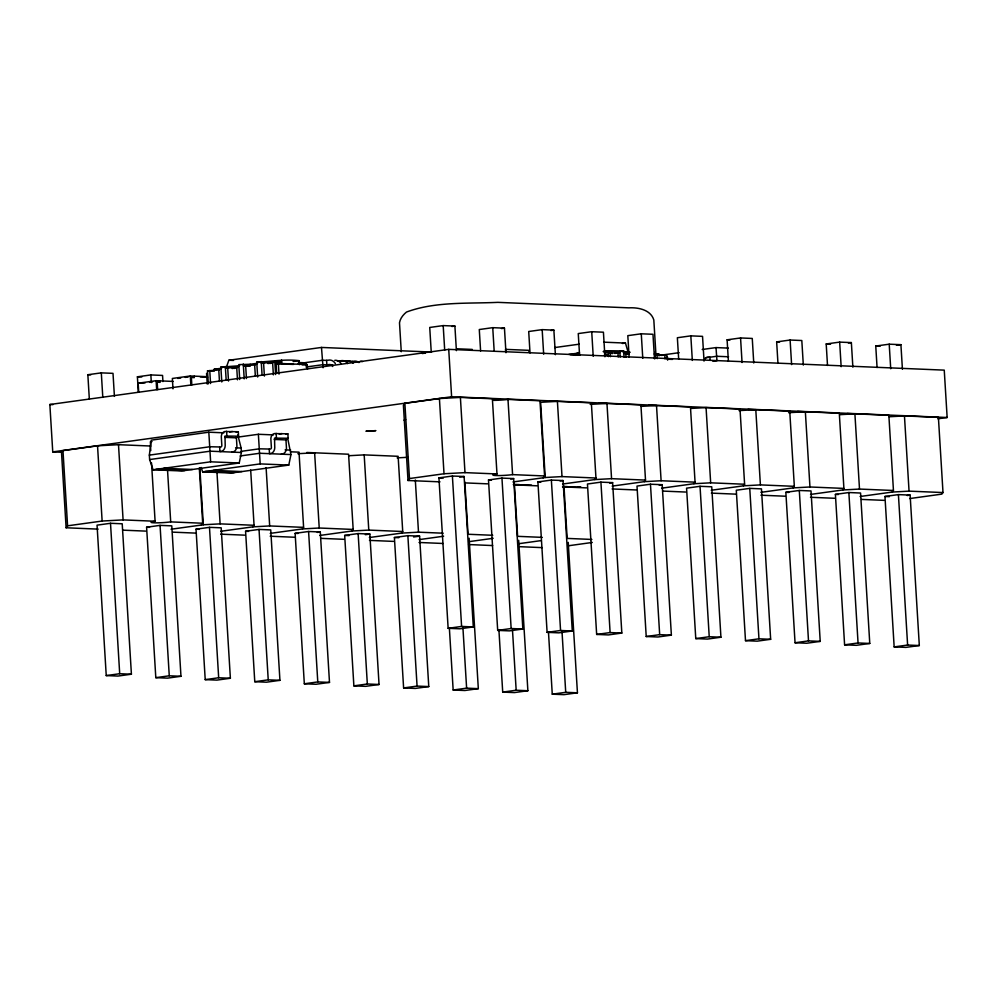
<?xml version="1.0" encoding="UTF-8"?>
<svg xmlns="http://www.w3.org/2000/svg" width="997" height="997" viewBox="0 0 997 997"><rect width="100%" height="100%" fill="white"/><g stroke="black" fill="none" stroke-linecap="round" stroke-linejoin="round"><path stroke-width="1.5" d="M237.785 434.866L241.137 448.052L241.411 452.488L239.23 463.007L181.666 470.97L153.064 469.774L149.625 459.555L149.351 455.118L151.257 440.151L208.822 432.2L223.876 432.823M201.145 467.468L202.615 471.843L231.217 473.039L288.781 465.088L290.962 454.57L287.709 438.406M226.419 367.07L228.861 360.253L321.483 347.442L431.589 352.053M150.771 450.632L150.497 446.02L118.493 444.687L97.532 445.821L62.973 450.607L61.515 452.563L66.114 527.774L98.117 529.12M66.114 527.774L67.584 525.818L62.973 450.607M201.232 525.195L202.69 523.238L199.313 467.979M220.698 531.301L252.889 526.852L254.061 525.282L250.683 470.023M270.249 533.383L302.452 528.933L303.611 527.363L299.013 452.152L291.298 451.828M493.54 400.358A11.914 1.059 -3.5 0 0 507.984 399.411L539.988 400.744L544.586 475.955L512.583 474.622A11.914 1.059 -3.5 0 1 495.808 475.532A11.914 1.059 -3.5 0 1 496.98 473.961L492.381 398.75L460.39 397.404L439.415 398.551L404.869 403.324L403.399 405.293L408.01 480.504L440.001 481.85M319.813 535.464L352.003 531.002L353.175 529.444L348.576 454.221L306.827 452.476M408.01 480.504L409.468 478.548L404.869 403.324M401.554 533.083L402.726 531.513L398.127 456.302L364.179 454.881L348.925 455.716M543.116 477.924L544.586 475.955M562.595 484.031L594.785 479.582L595.957 478.012L591.346 402.8L549.596 401.043M612.146 486.112L644.336 481.663L645.508 480.093L640.909 404.869L599.16 403.124M661.696 488.181L693.887 483.732L695.059 482.162L690.46 406.95L648.711 405.206M743.438 485.813L744.609 484.243L740.011 409.032L706.063 407.611L690.809 408.434M760.973 492.344L793.176 487.894L794.335 486.324L789.736 411.113L747.987 409.368M810.536 494.425L842.727 489.976L843.898 488.405L839.3 413.194L797.55 411.437M860.087 496.506L892.278 492.057L893.449 490.487L888.85 415.263L847.101 413.518M889.199 416.758L904.453 415.923L938.401 417.344L943 492.555L941.829 494.126L909.638 498.575M623.736 353.474L625.767 352.988L626.029 357.325M405.642 419.662L404.047 420.173L405.168 420.31M219.166 369.899L207.513 370.822L208.311 383.833M255.058 364.927L243.405 365.862L250.235 366.148L250.122 364.279L238.794 364.615L239.704 379.496M609.13 352.502L610.152 352.327L610.413 356.664M655.951 354.458L656.973 354.296L657.247 358.633M89.344 399.286L87.848 374.722L101.308 372.866L113.01 373.352L114.418 396.382M456.402 350.645L454.894 326.081L443.191 325.595L429.732 327.452L431.24 352.016M451.903 326.493L454.894 326.081M138.334 392.145L137.399 376.804L150.859 374.934L162.561 375.433L162.935 381.564M505.953 352.714L504.457 328.163L492.742 327.664L479.283 329.533L480.604 351.019M221.77 381.976L220.86 367.095L239.641 365.737M257.662 377.016L256.752 362.135C270.86 361.599 284.868 358.932 299.088 360.677L299.324 364.678M501.466 328.574L504.457 328.163M207.513 370.822L214.343 371.108L214.218 369.251L221.695 368.217M250.122 364.279L257.6 363.244M219.427 380.842L218.729 369.276L220.973 368.965M225.447 368.342L238.021 366.958L236.675 366.796L237.473 379.807M236.675 366.796L238.906 366.485M255.332 375.881L254.621 364.316L256.865 364.005M261.351 363.382L273.913 361.998L272.567 361.836L273.365 374.847M272.567 361.836L281.64 361.811L277.154 362.422M233.772 368.429L236.763 368.018M269.676 363.456L272.667 363.045M276.668 372.878L276.107 363.706L278.35 363.394L307.226 364.603L307.512 369.189M293.106 361.5L299.088 360.677M138.72 392.07L138.172 383.197L156.118 380.704L173.191 381.427M207.376 376.692L190.302 375.981L172.356 378.461L172.992 388.83M145.064 382.935L138.172 383.197M149.55 382.325L152.541 381.901M157.028 381.29L160.019 380.879L160.106 382.35L157.19 382.225L157.638 389.64M177.753 378.424L180.756 378.013M185.243 377.389L188.234 376.978M555.379 354.683L553.871 330.132L542.169 329.633L528.709 331.502L530.018 352.988M299.549 363.431L322.704 360.241L326.879 360.416M306.204 365.725L306.029 362.833L298.153 363.307M550.88 330.543L553.871 330.132M307.226 364.603L302.153 364.79M339.279 360.926L342.145 360.565A10.032 7.577 -87.6 0 1 347.679 363.581M345.136 361.176L348.003 360.814A10.032 7.577 -87.6 0 1 353.1 363.269M305.992 367.021L322.966 364.678L332.724 365.089M351.966 361.462L354.832 361.101A10.032 7.577 -87.6 0 1 358.945 362.584M62.063 452.277L52.754 451.89L49.85 404.508L448.725 349.361L944.246 370.136L947.15 417.506L937.915 418.79M422.267 353.536L425.258 353.112M604.93 356.764L603.422 332.2L591.72 331.714L578.26 333.571L579.569 355.069M654.481 358.845L652.973 334.282L641.27 333.796L627.811 335.653L629.132 357.138M554.681 347.567L579.232 344.177M622.39 343.491L625.455 343.068L628.01 351.841L623.549 351.654M704.032 360.914L702.536 336.363L690.821 335.864L677.362 337.734L678.683 359.219M568.863 354.396L579.569 352.926M604.282 352.788L610.152 352.327M603.16 351.592L623.698 351.044L624.072 357.238M621.069 351.405L623.698 351.044M604.381 354.932L606.986 354.571L605.042 354.483M614.675 353.461L619.91 352.739L609.566 353.112M623.162 352.427L630.166 352.253M728.408 361.3L727.1 339.815L740.559 337.958L752.261 338.444L753.757 363.008M654.443 354.521L658.768 353.923L658.88 355.792M659.229 355.443L679.181 352.676M702.2 349.498L716.008 347.592L728.358 348.103M661.497 355.43L666.731 354.708L666.993 359.045M777.959 363.382L776.651 341.896L790.11 340.027L801.812 340.525L803.32 365.076M705.465 357.836L716.693 356.278L728.583 356.776M827.51 365.463L826.201 343.965L839.661 342.108L851.363 342.594L852.871 367.158M52.754 451.89L451.616 396.744L947.15 417.506M712.917 361.288L716.955 360.727L716.008 347.592M848.372 343.005L851.363 342.594M152.03 441.571L150.373 441.796L150.634 446.245M231.653 452.077L233.36 451.803A5.97 4.511 -87.6 0 0 236.912 446.158L236.376 437.172L238.582 436.188L238.308 431.751L224.936 431.489A5.259 3.976 -87.6 0 0 221.371 437.957L221.833 445.36A1.483 1.122 -87.6 0 1 220.798 446.992L209.918 446.743L149.351 455.118M232.451 431.502L230.793 431.738A5.259 3.976 -87.6 0 0 229.696 432.1M238.308 431.751L236.638 431.975A5.259 3.976 -87.6 0 0 236.09 432.112M238.582 436.188L224.973 436.05L225.21 445.671A5.97 4.511 -87.6 0 1 221.658 451.317L219.951 451.591L219.676 447.155M877.073 367.532L875.752 346.046L889.212 344.189L900.914 344.675L902.422 369.239M492.705 400.109L500.182 399.074M896.428 345.298L900.914 344.675M237.161 437.209L258.373 434.281L273.427 434.904M281.204 454.158L282.911 453.884A5.97 4.511 -87.6 0 0 286.463 448.239L285.927 439.253L288.133 438.269L287.859 433.832L274.487 433.57A5.259 3.976 -87.6 0 0 270.922 440.038L271.383 447.441A1.483 1.122 -87.6 0 1 270.349 449.074L259.469 448.812L241.299 451.329M282.001 433.583L280.344 433.807A5.259 3.976 -87.6 0 0 279.247 434.181M287.859 433.832L286.201 434.056A5.259 3.976 -87.6 0 0 285.641 434.193M288.133 438.269L274.524 438.119L274.761 447.753A5.97 4.511 -87.6 0 1 271.209 453.386L269.502 453.672L269.227 449.223M149.625 459.555L210.193 451.18L241.411 452.488M240.065 455.978L259.743 453.261L290.962 454.57M153.064 469.774L210.629 461.81L239.23 463.007M202.615 471.843L260.18 463.892L288.781 465.088M67.584 525.818L102.13 521.045L123.092 519.898L155.096 521.244L151.519 462.907M409.468 478.548L444.014 473.762L464.988 472.628L496.98 473.961M110.505 523.288L97.045 525.157L106.243 675.58L117.958 676.066L131.417 674.209L122.207 523.786L110.505 523.288L119.702 673.723L131.417 674.209M438.929 477.875L452.389 476.018L464.103 476.504L473.301 626.939L459.841 628.795L448.139 628.309L438.929 477.875L443.329 478.062M459.617 477.127L464.103 476.504M146.596 527.226L160.056 525.369L171.771 525.855L180.968 676.29L167.508 678.147L155.806 677.661L146.596 527.226L149.525 527.351M488.493 479.956L501.952 478.099L513.654 478.585L522.852 629.02L509.392 630.877L497.69 630.391L488.493 479.956L491.409 480.08M510.663 478.996L513.654 478.585M171.085 529.233L203.338 524.771L220.113 523.861L254.061 525.282M512.981 481.962L545.234 477.501L562.009 476.591L595.957 478.012M196.023 529.195L209.482 527.338L221.184 527.824L230.382 678.259L216.922 680.116L205.22 679.63L196.023 529.195L198.939 529.32M537.906 481.925L551.366 480.068L563.068 480.554L572.278 630.989L558.806 632.846L547.104 632.347L537.906 481.925L540.835 482.05M560.077 480.965L563.068 480.554M531.451 485.103L513.48 484.878M245.574 531.276L259.033 529.419L270.735 529.906L279.933 680.328L266.473 682.197L254.771 681.699L245.574 531.276L248.502 531.401M600.917 482.137L587.457 484.006L596.655 634.428L608.369 634.927L621.829 633.058L612.619 482.635L600.917 482.137L610.114 632.572L621.829 633.058M609.628 483.047L612.619 482.635M295.124 533.358L308.584 531.488L320.286 531.987L329.496 682.409L316.024 684.266L304.322 683.78L295.124 533.358L298.053 533.47M650.468 484.218L637.008 486.075L646.218 636.51L657.92 636.996L671.38 635.139L662.182 484.704L650.468 484.218L659.678 634.653L671.38 635.139M317.295 532.398L320.286 531.987M659.191 485.128L662.182 484.704M344.675 535.426L358.135 533.569L369.837 534.056L379.047 684.49L365.587 686.347L353.873 685.861L344.675 535.426L349.062 535.613M700.031 486.299L686.572 488.156L695.769 638.591L707.471 639.077L720.931 637.22L711.733 486.785L700.031 486.299L709.228 636.722L720.931 637.22M365.351 534.679L369.837 534.056M369.364 537.533L401.729 533.096L418.503 532.174L443.191 533.208M711.247 490.262L743.612 485.813L760.399 484.903L794.335 486.324M394.401 537.52L407.86 535.651L419.575 536.149L428.772 686.572L415.313 688.428L403.611 687.942L394.401 537.52L398.8 537.695M749.756 488.38L736.297 490.237L745.494 640.672L757.197 641.158L770.656 639.301L761.459 488.866L749.756 488.38L758.954 638.803L770.656 639.301M413.593 536.972L419.575 536.149M419.089 539.626L443.615 536.224M785.848 492.319L799.307 490.462L811.01 490.948L820.219 641.383L806.747 643.239L795.045 642.753L785.848 492.319L788.777 492.443M468.64 541.695L493.166 538.305M835.399 494.4L848.858 492.53L860.561 493.029L869.77 643.451L856.311 645.321L844.596 644.822L835.399 494.4L838.327 494.524M518.203 543.776L541.197 540.598M884.95 496.469L898.409 494.612L910.124 495.098L919.321 645.533L905.862 647.389L894.159 646.903L884.95 496.469L889.349 496.656M907.133 495.521L910.124 495.098M567.754 545.858L592.28 542.455M106.243 675.58L119.702 673.723M448.139 628.309L461.599 626.44L473.301 626.939M155.806 677.661L169.266 675.792L180.968 676.29M497.69 630.391L511.149 628.521L522.852 629.02M205.22 679.63L218.679 677.761L230.382 678.259M547.104 632.347L560.563 630.49L572.278 630.989M254.771 681.699L268.23 679.842L279.933 680.328M596.655 634.428L610.114 632.572M304.322 683.78L317.781 681.923L329.496 682.409M646.218 636.51L659.678 634.653M353.873 685.861L367.332 683.992L379.047 684.49M695.769 638.591L709.228 636.722M403.611 687.942L417.07 686.086L428.772 686.572M745.494 640.672L758.954 638.803M449.36 627.985L453.161 690.024L466.621 688.154L478.323 688.653L469.126 538.218M795.045 642.753L808.505 640.884L820.219 641.383M478.323 688.653L464.864 690.51L453.161 690.024M498.924 630.067L502.712 692.092L516.172 690.236L527.874 690.722L518.677 540.299M844.596 644.822L858.056 642.965L869.77 643.451M527.874 690.722L514.415 692.591L502.712 692.092M548.475 632.148L552.263 694.174L565.723 692.317L577.437 692.803L568.228 542.38M894.159 646.903L907.619 645.047L919.321 645.533M577.437 692.803L563.978 694.66L552.263 694.174M666.731 354.708L656.387 355.082M334.768 360.328L335.316 360.278A10.032 7.577 -87.6 0 1 340.849 363.294L341.211 363.843M360.129 361.388L360.677 361.338A10.032 7.577 -87.6 0 1 362.522 361.587M579.045 352.626L578.509 352.651A7.453 4.848 82.1 0 0 575.443 355.356M590.187 404.371L606.961 403.449L611.56 478.672L645.508 480.093M641.258 406.365L656.512 405.53L661.111 480.741L695.059 482.162M739.014 410.602L755.788 409.692L760.399 484.903M788.565 412.683L805.352 411.773L809.95 486.985L843.898 488.405M839.648 414.677L854.903 413.842L859.501 489.066L893.449 490.487M297.841 453.71L314.628 452.8L319.227 528.011L353.175 529.444M397.13 457.872L407.81 457.299M594.785 479.582L611.56 478.672M644.336 481.663L661.111 480.741M693.887 483.732L710.662 482.822L744.609 484.243M793.176 487.894L809.95 486.985M842.727 489.976L859.501 489.066M252.889 526.852L269.676 525.942L303.611 527.363M892.278 492.057L909.052 491.135L943 492.555M302.452 528.933L319.227 528.011M352.003 531.002L368.778 530.092L402.726 531.513M629.244 353.698L625.181 353.773M727.1 339.815L730.016 339.94M776.651 341.896L779.579 342.008M826.201 343.965L830.588 344.152M875.752 346.046L880.139 346.233M603.833 342.17L625.455 343.068M604.232 350.844L619.1 351.467M654.381 353.736L658.768 353.923M623.81 352.901L625.767 352.988M655.029 354.209L656.973 354.296M456.663 348.776L472.279 349.424M570.234 354.77L580.167 355.181M667.928 359.219L672.501 359.406M337.111 360.839L352.639 361.487M299.2 362.547L306.029 362.833M228.861 360.253L233.51 360.44M256.752 362.135L263.582 362.422M276.107 363.706L293.479 364.428M220.86 367.095L227.677 367.382M214.218 369.251L217.147 369.376M200.272 376.903L207.588 377.215M87.848 374.722L90.777 374.847M137.399 376.804L141.786 376.991M49.85 404.508L52.953 404.645M224.736 437.347L236.439 437.845M274.287 439.428L285.989 439.926M235.566 447.815L241.137 448.052M285.117 449.896L290.688 450.121M163.77 468.291L192.371 469.487M213.321 470.372L241.922 471.569M155.981 469.363L184.582 470.559M205.532 471.444L234.133 472.64M513.38 484.355L519.412 484.604M562.944 486.424L567.455 486.611M577.986 487.059L581.002 487.184L563.043 486.96M514.489 484.866L537.022 485.813M562.532 486.872L586.572 487.882M612.096 488.954L636.123 489.963M663.142 491.097L685.674 492.044M711.372 493.116L735.412 494.126M760.923 495.197L784.963 496.207M810.474 497.279L834.514 498.276M861.533 499.41L884.065 500.357M464.752 482.884L487.608 483.844M492.742 535.289L468.054 534.255L464.864 482.062M542.306 537.371L517.617 536.336L514.427 484.143M591.857 539.439L567.168 538.405L563.978 486.224M155.096 521.244A11.914 1.059 -3.5 0 0 153.924 522.802A11.914 1.059 -3.5 0 0 170.699 521.892L202.69 523.238M122.855 530.155L145.712 531.114M172.593 532.136L195.138 533.083M220.649 534.155L244.689 535.165M270.199 536.224L294.24 537.233M321.258 538.368L343.791 539.315M369.488 540.386L393.516 541.396M419.039 542.468L443.079 543.477M468.59 544.549L492.63 545.558M519.649 546.68L542.181 547.627M254.621 364.316L255.481 364.379M218.729 369.276L219.577 369.339M335.366 363.593L335.004 363.058A10.032 7.577 -87.6 0 0 329.471 360.029L326.605 360.403L326.879 364.84L329.122 364.528A5.558 4.2 -87.6 0 1 332.749 366.51M321.483 347.442L323.078 367.743M258.373 434.281L260.18 463.892M208.822 432.2L210.629 461.81M904.453 415.923L909.052 491.135M889.212 344.189L890.72 368.74M898.409 494.612L907.619 645.047M839.661 342.108L841.156 366.672M848.858 492.53L858.056 642.965M790.11 340.027L791.606 364.59M799.307 490.462L808.505 640.884M740.559 337.958L742.055 362.509M710.138 360.179L709.951 357.213L707.372 357.163A7.453 4.848 82.1 0 0 704.007 360.652M706.063 407.611L710.662 482.822M690.821 335.864L692.329 360.428M667.467 357.1L667.654 360.166M664.775 354.62L665.049 358.957M655.964 355.019L653.82 319.987C650.754 309.718 638.167 307.313 628.92 307.849L497.839 302.353C467.581 303.773 435.178 301.381 406.489 312.049C403.149 314.79 400.196 318.392 399.498 322.779L401.268 351.717M654.917 352.352L655.291 358.546M641.27 333.796L642.778 358.347M627.549 352.614L627.661 354.483M619.798 350.869L620.171 357.076M617.953 352.664L618.227 357.001M611.946 351.966L612.058 353.823M608.207 352.253L608.469 356.59M591.72 331.714L593.215 356.278M562.009 476.591L557.41 401.38L540.623 402.29L545.234 477.501M562.021 631.836L565.723 692.317M542.169 329.633L543.664 354.197M551.366 480.068L560.563 630.49M528.983 351.816L528.896 350.333L505.479 349.361L505.579 350.832M507.984 399.411L512.583 474.622M512.47 629.755L516.172 690.236M492.742 327.664L494.151 350.695M501.952 478.099L511.149 628.521M460.39 397.404L464.988 472.628M448.725 349.361L451.616 396.744M462.92 627.674L466.621 688.154M443.191 325.595L444.699 350.146M452.389 476.018L461.599 626.44M439.415 398.551L444.014 473.762M415.313 479.993L418.503 532.174M407.86 535.651L417.07 686.086M364.179 454.881L368.778 530.092M358.135 533.569L367.332 683.992M308.584 531.488L317.781 681.923M281.528 359.942L281.765 363.942M278.35 363.394L279.01 374.099M274.811 361.525L275.608 374.536M276.157 433.334L276.418 437.783M268.068 361.799L268.181 363.668M263.594 363.07L264.392 376.081M261.239 361.512L262.061 374.947M266.099 467.605L269.676 525.942M259.033 529.419L268.23 679.842M245.648 365.55L246.446 378.561M243.293 363.992L244.203 378.872M232.164 366.771L232.276 368.628M227.702 368.03L228.5 381.041M225.334 366.485L226.157 379.907M226.593 431.265L226.867 435.701M216.922 471.668L220.113 523.861M209.756 370.51L210.554 383.521M206.566 373.314L207.226 384.032M209.482 527.338L218.679 677.761M194.216 376.143L194.303 377.626L191.374 377.502L191.823 384.904M199.861 467.979L203.338 524.771M190.302 375.981L190.851 384.867M167.508 469.699L170.699 521.892M156.118 380.704L156.666 389.59M150.859 374.934L151.332 382.611M160.056 525.369L169.266 675.792M118.493 444.687L123.092 519.898M101.308 372.866L102.803 397.417M97.532 445.821L102.13 521.045M366.198 431.178L375.657 430.654L366.198 431.178"/></g></svg>
